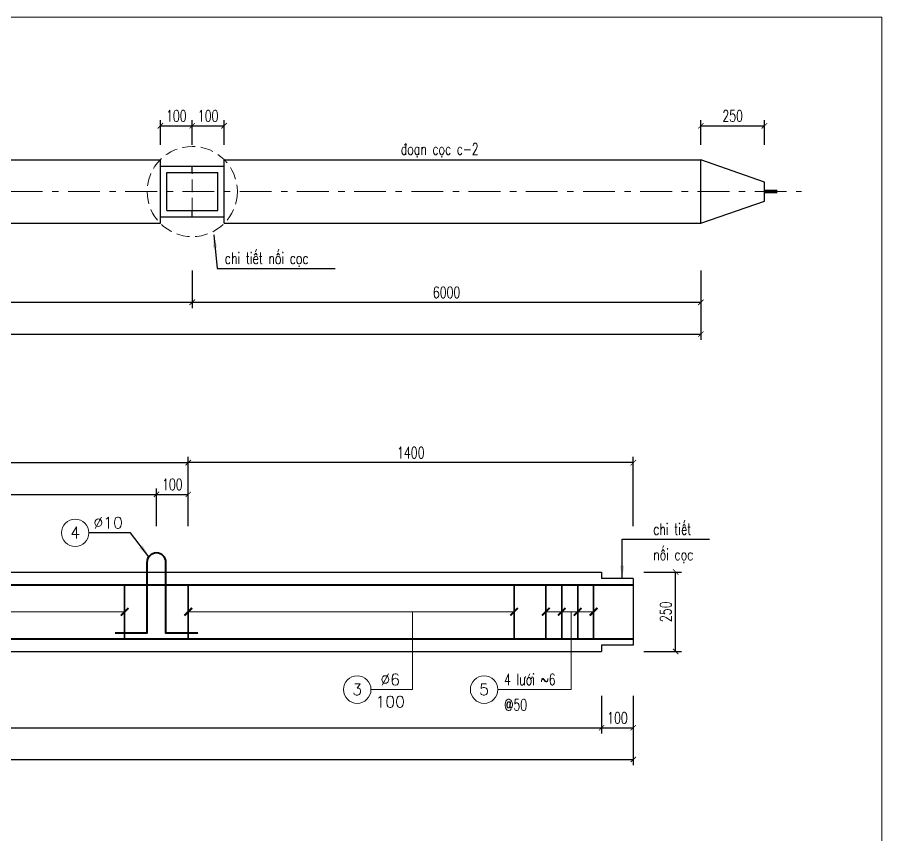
# Model space of a CAD drawing. Header units: millimetres. Extents: x 1245 to 1610, y -447 to -150.
# Drawn here: x 1474.2 to 1610.2, y -279.1 to -150.5 of the extents above; entities that cross this region are included whole.
import ezdxf
from ezdxf.enums import TextEntityAlignment as Align

# ---------------------------------------------------------------- set-up
doc = ezdxf.new("R2010")
doc.units = ezdxf.units.MM
doc.header["$MEASUREMENT"] = 0
doc.header["$PDMODE"] = 3
doc.linetypes.add('_An', pattern=[2.9, 2, -0.9])
doc.linetypes.add('_Tim', pattern=[9, 5, -1.5, 1, -1.5])
for name, color, linetype, lineweight in [('KCVN-CAT', 30, 'Continuous', 35), ('KCVN-DIM', 251, 'Continuous', 13), ('KCVN-KHUAT', 252, '_An', 20), ('KCVN-MANH', 252, 'Continuous', 15), ('KCVN-TEXT', 60, 'Continuous', 20), ('KCVN-THAY', 7, 'Continuous', 25), ('KCVN-THEP', 3, 'Continuous', 40), ('KCVN-TRUC', 251, '_Tim', 9)]:
    doc.layers.add(name, color=color, linetype=linetype, lineweight=lineweight)
doc.layers.add('KCVN-TEMP', color=87, linetype='Continuous', lineweight=9, plot=False)
doc.styles.add('KCVN-COMM', font='vnsimli.shx', dxfattribs={"width": 0.7, "height": 1.8})
doc.dimstyles.new('D20', dxfattribs={"dimtxt": 1.8, "dimasz": 0.85, "dimexe": 0.9, "dimexo": 0, "dimgap": 0.66, "dimtad": 1, "dimdec": 0, "dimlfac": 20, "dimdsep": 46, "dimtxsty": 'KCVN-COMM', "dimblk1": 'ARCHTICK', "dimblk2": 'ARCHTICK', "dimsah": 1, "dimcen": 1.8, "dimclrd": 256, "dimclre": 256, "dimclrt": 60, "dimadec": 0, "dimazin": 0, "dimtfac": 1, "dimtdec": 0, "dimtix": 1, "dimtmove": 2, "dimatfit": 3, "dimfxl": 1.25, "dimtolj": 1, "dimtzin": 0, "dimarcsym": 0})
doc.dimstyles.new('D75', dxfattribs={"dimtxt": 1.8, "dimasz": 0.85, "dimexe": 0.9, "dimexo": 0, "dimgap": 0.66, "dimtad": 1, "dimdec": 0, "dimlfac": 75, "dimdsep": 46, "dimtxsty": 'KCVN-COMM', "dimblk1": 'ARCHTICK', "dimblk2": 'ARCHTICK', "dimsah": 1, "dimcen": 1.8, "dimclrd": 256, "dimclre": 256, "dimclrt": 60, "dimadec": 0, "dimazin": 0, "dimtfac": 1, "dimtdec": 0, "dimtix": 1, "dimtmove": 2, "dimatfit": 3, "dimfxl": 1.25, "dimtolj": 1, "dimtzin": 0, "dimarcsym": 0})
doc.dimstyles.new('LE', dxfattribs={"dimtxt": 2.5, "dimasz": 2, "dimexe": 1.25, "dimexo": 0, "dimgap": 0.66, "dimtad": 1, "dimdec": 0, "dimdsep": 46, "dimtxsty": 'KCVN-COMM', "dimblk1": 'ARCHTICK', "dimblk2": 'ARCHTICK', "dimsah": 1, "dimcen": 2.5, "dimclrd": 256, "dimclre": 256, "dimclrt": 60, "dimadec": 0, "dimazin": 0, "dimtfac": 1, "dimtdec": 0, "dimtix": 1, "dimtmove": 2, "dimatfit": 3, "dimfxl": 1.25, "dimtolj": 1, "dimtzin": 0, "dimarcsym": 0})

# ---------------------------------------------------------------- blocks, each defined once
blk = doc.blocks.new('_ARCHTICK')
at = {"color": 0, "linetype": 'ByBlock', "const_width": 0.15}
blk.add_lwpolyline([(-0.5, -0.5), (0.5, 0.5)], dxfattribs=at)
blk = doc.blocks.new('*D7')
at = {"layer": 'DEFPOINTS', "color": 0, "transparency": 16777216}
for p in [(1421.73, -190.33), (1501.73, -190.33), (1501.73, -195.33)]:
    blk.add_point(p, dxfattribs=at)
at = {"layer": 'KCVN-DIM', "lineweight": -2, "transparency": 16777216}
for p, q in [((1421.73, -190.33), (1421.73, -196.23)), ((1501.73, -190.33), (1501.73, -196.23)), ((1421.73, -195.33), (1501.73, -195.33))]:
    blk.add_line(p, q, dxfattribs=at)
at = {"layer": 'KCVN-DIM', "lineweight": -2, "transparency": 16777216, "xscale": 0.85, "yscale": 0.85, "zscale": 0.85, "rotation": 180}
blk.add_blockref('_ARCHTICK', (1421.73, -195.33), dxfattribs=at)
at = {"layer": 'KCVN-DIM', "lineweight": -2, "transparency": 16777216, "xscale": 0.85, "yscale": 0.85, "zscale": 0.85}
blk.add_blockref('_ARCHTICK', (1501.73, -195.33), dxfattribs=at)
at = {"layer": 'KCVN-DIM', "color": 60, "transparency": 16777216, "insert": (1461.73, -193.77), "char_height": 1.8, "attachment_point": 5, "style": 'KCVN-COMM'}
blk.add_mtext('\\A1;6000', dxfattribs=at)
blk = doc.blocks.new('*D8')
at = {"layer": 'DEFPOINTS', "color": 0, "transparency": 16777216}
for p in [(1501.73, -190.33), (1581.73, -190.33), (1581.73, -195.33)]:
    blk.add_point(p, dxfattribs=at)
at = {"layer": 'KCVN-DIM', "lineweight": -2, "transparency": 16777216}
for p, q in [((1501.73, -190.33), (1501.73, -196.23)), ((1581.73, -190.33), (1581.73, -196.23)), ((1501.73, -195.33), (1581.73, -195.33))]:
    blk.add_line(p, q, dxfattribs=at)
at = {"layer": 'KCVN-DIM', "lineweight": -2, "transparency": 16777216, "xscale": 0.85, "yscale": 0.85, "zscale": 0.85, "rotation": 180}
blk.add_blockref('_ARCHTICK', (1501.73, -195.33), dxfattribs=at)
at = {"layer": 'KCVN-DIM', "lineweight": -2, "transparency": 16777216, "xscale": 0.85, "yscale": 0.85, "zscale": 0.85}
blk.add_blockref('_ARCHTICK', (1581.73, -195.33), dxfattribs=at)
at = {"layer": 'KCVN-DIM', "color": 60, "transparency": 16777216, "insert": (1541.73, -193.77), "char_height": 1.8, "attachment_point": 5, "style": 'KCVN-COMM'}
blk.add_mtext('\\A1;6000', dxfattribs=at)
blk = doc.blocks.new('*D9')
at = {"layer": 'DEFPOINTS', "color": 0, "transparency": 16777216}
for p in [(1261.73, -195.33), (1581.73, -195.33), (1581.73, -200.33)]:
    blk.add_point(p, dxfattribs=at)
at = {"layer": 'KCVN-DIM', "lineweight": -2, "transparency": 16777216}
for p, q in [((1261.73, -195.33), (1261.73, -201.23)), ((1581.73, -195.33), (1581.73, -201.23)), ((1261.73, -200.33), (1581.73, -200.33))]:
    blk.add_line(p, q, dxfattribs=at)
at = {"layer": 'KCVN-DIM', "lineweight": -2, "transparency": 16777216, "xscale": 0.85, "yscale": 0.85, "zscale": 0.85, "rotation": 180}
blk.add_blockref('_ARCHTICK', (1261.73, -200.33), dxfattribs=at)
at = {"layer": 'KCVN-DIM', "lineweight": -2, "transparency": 16777216, "xscale": 0.85, "yscale": 0.85, "zscale": 0.85}
blk.add_blockref('_ARCHTICK', (1581.73, -200.33), dxfattribs=at)
at = {"layer": 'KCVN-DIM', "color": 60, "transparency": 16777216, "insert": (1421.73, -198.77), "char_height": 1.8, "attachment_point": 5, "style": 'KCVN-COMM'}
blk.add_mtext('\\A1;24000', dxfattribs=at)
blk = doc.blocks.new('*D11')
at = {"layer": 'DEFPOINTS', "color": 0, "transparency": 16777216}
for p in [(1501.73, -167.55), (1496.73, -170.55), (1501.73, -170.55)]:
    blk.add_point(p, dxfattribs=at)
at = {"layer": 'KCVN-DIM', "lineweight": -2, "transparency": 16777216}
for p, q in [((1496.73, -170.55), (1496.73, -166.65)), ((1501.73, -170.55), (1501.73, -166.65)), ((1496.73, -167.55), (1501.73, -167.55))]:
    blk.add_line(p, q, dxfattribs=at)
at = {"layer": 'KCVN-DIM', "lineweight": -2, "transparency": 16777216, "xscale": 0.85, "yscale": 0.85, "zscale": 0.85, "rotation": 180}
blk.add_blockref('_ARCHTICK', (1496.73, -167.55), dxfattribs=at)
at = {"layer": 'KCVN-DIM', "lineweight": -2, "transparency": 16777216, "xscale": 0.85, "yscale": 0.85, "zscale": 0.85}
blk.add_blockref('_ARCHTICK', (1501.73, -167.55), dxfattribs=at)
at = {"layer": 'KCVN-DIM', "color": 60, "transparency": 16777216, "insert": (1499.23, -165.99), "char_height": 1.8, "attachment_point": 5, "style": 'KCVN-COMM'}
blk.add_mtext('\\A1;100', dxfattribs=at)
blk = doc.blocks.new('*D12')
at = {"layer": 'DEFPOINTS', "color": 0, "transparency": 16777216}
for p in [(1506.73, -167.55), (1501.73, -170.55), (1506.73, -170.55)]:
    blk.add_point(p, dxfattribs=at)
at = {"layer": 'KCVN-DIM', "lineweight": -2, "transparency": 16777216}
for p, q in [((1501.73, -170.55), (1501.73, -166.65)), ((1506.73, -170.55), (1506.73, -166.65)), ((1501.73, -167.55), (1506.73, -167.55))]:
    blk.add_line(p, q, dxfattribs=at)
at = {"layer": 'KCVN-DIM', "lineweight": -2, "transparency": 16777216, "xscale": 0.85, "yscale": 0.85, "zscale": 0.85, "rotation": 180}
blk.add_blockref('_ARCHTICK', (1501.73, -167.55), dxfattribs=at)
at = {"layer": 'KCVN-DIM', "lineweight": -2, "transparency": 16777216, "xscale": 0.85, "yscale": 0.85, "zscale": 0.85}
blk.add_blockref('_ARCHTICK', (1506.73, -167.55), dxfattribs=at)
at = {"layer": 'KCVN-DIM', "color": 60, "transparency": 16777216, "insert": (1504.23, -165.99), "char_height": 1.8, "attachment_point": 5, "style": 'KCVN-COMM'}
blk.add_mtext('\\A1;100', dxfattribs=at)
blk = doc.blocks.new('*D13')
at = {"layer": 'DEFPOINTS', "color": 0, "transparency": 16777216}
for p in [(1591.73, -167.55), (1581.73, -170.55), (1591.73, -170.55)]:
    blk.add_point(p, dxfattribs=at)
at = {"layer": 'KCVN-DIM', "lineweight": -2, "transparency": 16777216}
for p, q in [((1581.73, -170.55), (1581.73, -166.65)), ((1591.73, -170.55), (1591.73, -166.65)), ((1581.73, -167.55), (1591.73, -167.55))]:
    blk.add_line(p, q, dxfattribs=at)
at = {"layer": 'KCVN-DIM', "lineweight": -2, "transparency": 16777216, "xscale": 0.85, "yscale": 0.85, "zscale": 0.85, "rotation": 180}
blk.add_blockref('_ARCHTICK', (1581.73, -167.55), dxfattribs=at)
at = {"layer": 'KCVN-DIM', "lineweight": -2, "transparency": 16777216, "xscale": 0.85, "yscale": 0.85, "zscale": 0.85}
blk.add_blockref('_ARCHTICK', (1591.73, -167.55), dxfattribs=at)
at = {"layer": 'KCVN-DIM', "color": 60, "transparency": 16777216, "insert": (1586.73, -165.99), "char_height": 1.8, "attachment_point": 5, "style": 'KCVN-COMM'}
blk.add_mtext('\\A1;250', dxfattribs=at)
blk = doc.blocks.new('*D15')
at = {"layer": 'DEFPOINTS', "color": 0, "transparency": 16777216}
for p in [(1276.1, -257.27), (1566.1, -257.27), (1566.1, -262.27)]:
    blk.add_point(p, dxfattribs=at)
at = {"layer": 'KCVN-DIM', "lineweight": -2, "transparency": 16777216}
for p, q in [((1276.1, -257.27), (1276.1, -263.17)), ((1566.1, -257.27), (1566.1, -263.17)), ((1276.1, -262.27), (1566.1, -262.27))]:
    blk.add_line(p, q, dxfattribs=at)
at = {"layer": 'KCVN-DIM', "lineweight": -2, "transparency": 16777216, "xscale": 0.85, "yscale": 0.85, "zscale": 0.85, "rotation": 180}
blk.add_blockref('_ARCHTICK', (1276.1, -262.27), dxfattribs=at)
at = {"layer": 'KCVN-DIM', "lineweight": -2, "transparency": 16777216, "xscale": 0.85, "yscale": 0.85, "zscale": 0.85}
blk.add_blockref('_ARCHTICK', (1566.1, -262.27), dxfattribs=at)
at = {"layer": 'KCVN-DIM', "color": 60, "transparency": 16777216, "insert": (1421.1, -260.71), "char_height": 1.8, "attachment_point": 5, "style": 'KCVN-COMM'}
blk.add_mtext('\\A1;5800', dxfattribs=at)
blk = doc.blocks.new('*D16')
at = {"layer": 'DEFPOINTS', "color": 0, "transparency": 16777216}
for p in [(1566.1, -257.27), (1571.1, -257.27), (1571.1, -262.27)]:
    blk.add_point(p, dxfattribs=at)
at = {"layer": 'KCVN-DIM', "lineweight": -2, "transparency": 16777216}
for p, q in [((1566.1, -257.27), (1566.1, -263.17)), ((1571.1, -257.27), (1571.1, -263.17)), ((1566.1, -262.27), (1571.1, -262.27))]:
    blk.add_line(p, q, dxfattribs=at)
at = {"layer": 'KCVN-DIM', "lineweight": -2, "transparency": 16777216, "xscale": 0.85, "yscale": 0.85, "zscale": 0.85, "rotation": 180}
blk.add_blockref('_ARCHTICK', (1566.1, -262.27), dxfattribs=at)
at = {"layer": 'KCVN-DIM', "lineweight": -2, "transparency": 16777216, "xscale": 0.85, "yscale": 0.85, "zscale": 0.85}
blk.add_blockref('_ARCHTICK', (1571.1, -262.27), dxfattribs=at)
at = {"layer": 'KCVN-DIM', "color": 60, "transparency": 16777216, "insert": (1568.6, -260.71), "char_height": 1.8, "attachment_point": 5, "style": 'KCVN-COMM'}
blk.add_mtext('\\A1;100', dxfattribs=at)
blk = doc.blocks.new('*D17')
at = {"layer": 'DEFPOINTS', "color": 0, "transparency": 16777216}
for p in [(1271.1, -257.27), (1571.1, -257.27), (1571.1, -267.26)]:
    blk.add_point(p, dxfattribs=at)
at = {"layer": 'KCVN-DIM', "lineweight": -2, "transparency": 16777216}
for p, q in [((1271.1, -257.27), (1271.1, -268.16)), ((1571.1, -257.27), (1571.1, -268.16)), ((1271.1, -267.26), (1571.1, -267.26))]:
    blk.add_line(p, q, dxfattribs=at)
at = {"layer": 'KCVN-DIM', "lineweight": -2, "transparency": 16777216, "xscale": 0.85, "yscale": 0.85, "zscale": 0.85, "rotation": 180}
blk.add_blockref('_ARCHTICK', (1271.1, -267.26), dxfattribs=at)
at = {"layer": 'KCVN-DIM', "lineweight": -2, "transparency": 16777216, "xscale": 0.85, "yscale": 0.85, "zscale": 0.85}
blk.add_blockref('_ARCHTICK', (1571.1, -267.26), dxfattribs=at)
at = {"layer": 'KCVN-DIM', "color": 60, "transparency": 16777216, "insert": (1421.1, -265.7), "char_height": 1.8, "attachment_point": 5, "style": 'KCVN-COMM'}
blk.add_mtext('\\A1;6000', dxfattribs=at)
blk = doc.blocks.new('*D18')
at = {"layer": 'DEFPOINTS', "color": 0, "transparency": 16777216}
for p in [(1496.1, -225.55), (1346.1, -230.55), (1496.1, -230.55)]:
    blk.add_point(p, dxfattribs=at)
at = {"layer": 'KCVN-DIM', "lineweight": -2, "transparency": 16777216}
for p, q in [((1346.1, -230.55), (1346.1, -224.65)), ((1346.1, -225.55), (1496.1, -225.55)), ((1496.1, -230.55), (1496.1, -224.65))]:
    blk.add_line(p, q, dxfattribs=at)
at = {"layer": 'KCVN-DIM', "lineweight": -2, "transparency": 16777216, "xscale": 0.85, "yscale": 0.85, "zscale": 0.85, "rotation": 180}
blk.add_blockref('_ARCHTICK', (1346.1, -225.55), dxfattribs=at)
at = {"layer": 'KCVN-DIM', "lineweight": -2, "transparency": 16777216, "xscale": 0.85, "yscale": 0.85, "zscale": 0.85}
blk.add_blockref('_ARCHTICK', (1496.1, -225.55), dxfattribs=at)
at = {"layer": 'KCVN-DIM', "color": 60, "transparency": 16777216, "insert": (1421.1, -223.99), "char_height": 1.8, "attachment_point": 5, "style": 'KCVN-COMM'}
blk.add_mtext('\\A1;3000', dxfattribs=at)
blk = doc.blocks.new('*D20')
at = {"layer": 'DEFPOINTS', "color": 0, "transparency": 16777216}
for p in [(1501.1, -220.55), (1501.1, -230.55), (1571.1, -230.55)]:
    blk.add_point(p, dxfattribs=at)
at = {"layer": 'KCVN-DIM', "lineweight": -2, "transparency": 16777216}
for p, q in [((1501.1, -230.55), (1501.1, -219.65)), ((1571.1, -230.55), (1571.1, -219.65)), ((1571.1, -220.55), (1501.1, -220.55))]:
    blk.add_line(p, q, dxfattribs=at)
at = {"layer": 'KCVN-DIM', "lineweight": -2, "transparency": 16777216, "xscale": 0.85, "yscale": 0.85, "zscale": 0.85, "rotation": 180}
blk.add_blockref('_ARCHTICK', (1501.1, -220.55), dxfattribs=at)
at = {"layer": 'KCVN-DIM', "lineweight": -2, "transparency": 16777216, "xscale": 0.85, "yscale": 0.85, "zscale": 0.85}
blk.add_blockref('_ARCHTICK', (1571.1, -220.55), dxfattribs=at)
at = {"layer": 'KCVN-DIM', "color": 60, "transparency": 16777216, "insert": (1536.1, -218.99), "char_height": 1.8, "attachment_point": 5, "style": 'KCVN-COMM'}
blk.add_mtext('\\A1;1400', dxfattribs=at)
blk = doc.blocks.new('*D21')
at = {"layer": 'DEFPOINTS', "color": 0, "transparency": 16777216}
for p in [(1501.1, -220.55), (1341.1, -230.55), (1501.1, -230.55)]:
    blk.add_point(p, dxfattribs=at)
at = {"layer": 'KCVN-DIM', "lineweight": -2, "transparency": 16777216}
for p, q in [((1341.1, -230.55), (1341.1, -219.65)), ((1501.1, -230.55), (1501.1, -219.65)), ((1341.1, -220.55), (1501.1, -220.55))]:
    blk.add_line(p, q, dxfattribs=at)
at = {"layer": 'KCVN-DIM', "lineweight": -2, "transparency": 16777216, "xscale": 0.85, "yscale": 0.85, "zscale": 0.85, "rotation": 180}
blk.add_blockref('_ARCHTICK', (1341.1, -220.55), dxfattribs=at)
at = {"layer": 'KCVN-DIM', "lineweight": -2, "transparency": 16777216, "xscale": 0.85, "yscale": 0.85, "zscale": 0.85}
blk.add_blockref('_ARCHTICK', (1501.1, -220.55), dxfattribs=at)
at = {"layer": 'KCVN-DIM', "color": 60, "transparency": 16777216, "insert": (1421.1, -218.99), "char_height": 1.8, "attachment_point": 5, "style": 'KCVN-COMM'}
blk.add_mtext('\\A1;3200', dxfattribs=at)
blk = doc.blocks.new('*D23')
at = {"layer": 'DEFPOINTS', "color": 0, "transparency": 16777216}
for p in [(1572.76, -237.77), (1577.76, -237.77), (1572.76, -250.27)]:
    blk.add_point(p, dxfattribs=at)
at = {"layer": 'KCVN-DIM', "lineweight": -2, "transparency": 16777216}
for p, q in [((1572.76, -237.77), (1578.66, -237.77)), ((1577.76, -250.27), (1577.76, -237.77)), ((1572.76, -250.27), (1578.66, -250.27))]:
    blk.add_line(p, q, dxfattribs=at)
at = {"layer": 'KCVN-DIM', "lineweight": -2, "transparency": 16777216, "xscale": 0.85, "yscale": 0.85, "zscale": 0.85}
for p, rotation in [((1577.76, -237.77), 90), ((1577.76, -250.27), 270)]:
    blk.add_blockref('_ARCHTICK', p, dxfattribs=dict(at, rotation=rotation))
at = {"layer": 'KCVN-DIM', "color": 60, "transparency": 16777216, "insert": (1576.2, -244.02), "char_height": 1.8, "attachment_point": 5, "rotation": 90, "style": 'KCVN-COMM'}
blk.add_mtext('\\A1;250', dxfattribs=at)
blk = doc.blocks.new('*D90')
at = {"layer": 'DEFPOINTS', "color": 0, "transparency": 16777216}
for p in [(1501.1, -225.55), (1496.1, -230.55), (1501.1, -230.55)]:
    blk.add_point(p, dxfattribs=at)
at = {"layer": 'KCVN-DIM', "lineweight": -2, "transparency": 16777216}
for p, q in [((1496.1, -230.55), (1496.1, -224.65)), ((1496.1, -225.55), (1501.1, -225.55)), ((1501.1, -230.55), (1501.1, -224.65))]:
    blk.add_line(p, q, dxfattribs=at)
at = {"layer": 'KCVN-DIM', "lineweight": -2, "transparency": 16777216, "xscale": 0.85, "yscale": 0.85, "zscale": 0.85, "rotation": 180}
blk.add_blockref('_ARCHTICK', (1496.1, -225.55), dxfattribs=at)
at = {"layer": 'KCVN-DIM', "lineweight": -2, "transparency": 16777216, "xscale": 0.85, "yscale": 0.85, "zscale": 0.85}
blk.add_blockref('_ARCHTICK', (1501.1, -225.55), dxfattribs=at)
at = {"layer": 'KCVN-DIM', "color": 60, "transparency": 16777216, "insert": (1498.6, -223.99), "char_height": 1.8, "attachment_point": 5, "style": 'KCVN-COMM'}
blk.add_mtext('\\A1;100', dxfattribs=at)

msp = doc.modelspace()

# ---------------------------------------------------------------- linework, layer by layer
at = {"layer": 'KCVN-CAT'}
for p, q in [((1491.099, -239.768), (1491.099, -248.268)), ((1501.099, -239.768), (1501.099, -248.268)), ((1552.349, -239.768), (1552.349, -248.268)), ((1557.349, -239.768), (1557.349, -248.268)), ((1559.849, -239.768), (1559.849, -248.268)), ((1562.349, -239.768), (1562.349, -248.268)), ((1564.849, -239.768), (1564.849, -248.268))]:
    msp.add_line(p, q, dxfattribs=at)
at = {"layer": 'KCVN-KHUAT'}
msp.add_line((1501.729, -180.9), (1501.729, -174.9), dxfattribs=at)
msp.add_circle((1501.729, -177.9), 7.095, dxfattribs=at)
at = {"layer": 'KCVN-MANH'}
for p, q in [((1351.099, -244.018), (1491.099, -244.018)), ((1501.099, -244.018), (1552.349, -244.018)), ((1557.349, -244.018), (1564.849, -244.018))]:
    msp.add_line(p, q, dxfattribs=at)
at = {"layer": 'KCVN-MANH', "const_width": 0.3}
for points in [[(1490.499, -244.618), (1491.699, -243.418)], [(1500.499, -244.618), (1501.699, -243.418)], [(1551.749, -244.618), (1552.949, -243.418)], [(1556.749, -244.618), (1557.949, -243.418)], [(1559.249, -244.618), (1560.449, -243.418)], [(1561.749, -244.618), (1562.949, -243.418)], [(1564.249, -244.618), (1565.449, -243.418)]]:
    msp.add_lwpolyline(points, dxfattribs=at)
at = {"layer": 'KCVN-MANH'}
for points in [[(1536.346, -244.018), (1536.346, -256.268), (1529.836, -256.268)], [(1561.343, -244.018), (1561.343, -256.268), (1549.79, -256.268)]]:
    msp.add_lwpolyline(points, dxfattribs=at)
for centre in [(1483.314, -231.601), (1527.676, -256.268), (1547.63, -256.268)]:
    msp.add_circle(centre, 2.16, dxfattribs=at)
at = {"layer": 'KCVN-TEMP'}
msp.add_lwpolyline([(1244.576, -447.482), (1610.168, -447.482), (1610.168, -150.482), (1244.576, -150.482)], close=True, dxfattribs=at)
at = {"layer": 'KCVN-THAY'}
for p, q in [((1426.729, -172.9), (1496.729, -172.9)), ((1496.729, -182.9), (1496.729, -172.9)), ((1496.729, -173.9), (1506.729, -173.9)), ((1501.729, -174.9), (1501.729, -173.9)), ((1506.729, -172.9), (1581.729, -172.9)), ((1506.729, -182.9), (1506.729, -172.9)), ((1581.729, -182.9), (1581.729, -172.9)), ((1591.729, -176.4), (1581.729, -172.9)), ((1497.729, -174.9), (1505.729, -174.9)), ((1497.729, -180.9), (1497.729, -174.9)), ((1505.729, -180.9), (1505.729, -174.9)), ((1591.729, -179.4), (1591.729, -176.4)), ((1581.729, -182.9), (1591.729, -179.4)), ((1496.729, -181.9), (1506.729, -181.9)), ((1497.729, -180.9), (1505.729, -180.9)), ((1501.729, -181.9), (1501.729, -180.9)), ((1426.729, -182.9), (1496.729, -182.9)), ((1506.729, -182.9), (1581.729, -182.9)), ((1276.099, -237.768), (1566.099, -237.768)), ((1566.099, -237.768), (1566.099, -238.768)), ((1571.099, -238.768), (1566.099, -238.768)), ((1571.099, -238.768), (1571.099, -249.268)), ((1566.099, -249.268), (1566.099, -250.268)), ((1571.099, -249.268), (1566.099, -249.268)), ((1276.099, -250.268), (1566.099, -250.268))]:
    msp.add_line(p, q, dxfattribs=at)
at = {"layer": 'KCVN-THEP'}
for p, q in [((1271.099, -239.768), (1571.099, -239.768)), ((1271.099, -248.268), (1571.099, -248.268))]:
    msp.add_line(p, q, dxfattribs=at)
at = {"layer": 'KCVN-THEP', "const_width": 0.6}
msp.add_lwpolyline([(1591.729, -177.9), (1593.729, -177.9)], dxfattribs=at)
at = {"layer": 'KCVN-THEP'}
msp.add_lwpolyline([(1502.599, -247.368), (1497.599, -247.368), (1497.599, -236.268, 1), (1494.599, -236.268), (1494.599, -247.368), (1489.599, -247.368)], format="xyb", dxfattribs=at)
at = {"layer": 'KCVN-TRUC'}
msp.add_line((1257.202, -177.9), (1597.577, -177.9), dxfattribs=at)

# ---------------------------------------------------------------- texts
at = {"layer": 'KCVN-TEXT', "style": 'KCVN-COMM', "width": 0.7}
for s, p in [('®o¹n cäc c-2', (1534.522, -172.1)), ('chi tiÕt nèi cäc', (1506.849, -189.298)), ('chi tiÕt', (1574.23, -231.92)), ('nèi cäc', (1574.23, -235.92)), ('4 l\xadíi ~6', (1550.779, -255.568)), ('@50', (1550.779, -259.568))]:
    msp.add_text(s, height=1.8, dxfattribs=at).set_placement(p)
at = {"layer": 'KCVN-TEXT', "style": 'KCVN-COMM'}
for s, p in [('`10', (1488.501, -230.01)), ('4', (1483.314, -231.575)), ('%%C6', (1532.863, -254.676)), ('3', (1527.676, -256.241)), ('5', (1547.63, -256.241)), ('100', (1532.863, -258.176))]:
    msp.add_text(s, height=1.8, dxfattribs=at).set_placement(p, align=Align.MIDDLE)

# ---------------------------------------------------------------- dimensions: what is measured, and where the dimension line sits
at = {"layer": 'KCVN-DIM'}
for base, p1, p2, dimstyle, picture, middle in [((1501.729, -167.551), (1496.729, -170.551), (1501.729, -170.551), 'D20', '*D11', (1499.229, -165.991)), ((1506.729, -167.551), (1501.729, -170.551), (1506.729, -170.551), 'D20', '*D12', (1504.229, -165.991)), ((1501.729, -195.335), (1421.729, -190.335), (1501.729, -190.335), 'D75', '*D7', (1461.729, -193.775)), ((1581.729, -195.335), (1501.729, -190.335), (1581.729, -190.335), 'D75', '*D8', (1541.729, -193.775)), ((1581.729, -200.334), (1261.729, -195.335), (1581.729, -195.335), 'D75', '*D9', (1421.729, -198.774)), ((1501.099, -220.549), (1341.099, -230.548), (1501.099, -230.548), 'D20', '*D21', (1421.099, -218.989)), ((1496.099, -225.548), (1346.099, -230.548), (1496.099, -230.548), 'D20', '*D18', (1421.099, -223.988)), ((1501.099, -225.548), (1496.099, -230.548), (1501.099, -230.548), 'D20', '*D90', (1498.599, -223.988)), ((1571.099, -267.265), (1271.099, -257.268), (1571.099, -257.268), 'D20', '*D17', (1421.099, -265.705)), ((1566.099, -262.268), (1276.099, -257.268), (1566.099, -257.268), 'D20', '*D15', (1421.099, -260.708)), ((1571.099, -262.268), (1566.099, -257.268), (1571.099, -257.268), 'D20', '*D16', (1568.599, -260.708))]:
    dim = msp.add_linear_dim(base=base, p1=p1, p2=p2, dimstyle=dimstyle, dxfattribs=at)
    dim.commit()
    dim.dimension.update_dxf_attribs({"geometry": picture, "text_midpoint": middle})
dim = msp.add_linear_dim(base=(1591.729, -167.551), p1=(1581.729, -170.551), p2=(1591.729, -170.551), text='250', dimstyle='D20', dxfattribs=at)
dim.commit()
dim.dimension.update_dxf_attribs({"geometry": '*D13', "text_midpoint": (1586.729, -165.991)})
for base, p1, p2, angle, picture, middle in [((1501.099, -220.549), (1571.099, -230.548), (1501.099, -230.548), 180, '*D20', (1536.099, -218.989)), ((1577.76, -237.768), (1572.76, -250.268), (1572.76, -237.768), 90, '*D23', (1576.2, -244.018))]:
    dim = msp.add_linear_dim(base=base, p1=p1, p2=p2, angle=angle, dimstyle='D20', dxfattribs=at)
    dim.commit()
    dim.dimension.update_dxf_attribs({"geometry": picture, "text_midpoint": middle})

# ---------------------------------------------------------------- leaders
at = {"layer": 'KCVN-MANH'}
for points in [[(1505.122, -184.738), (1505.644, -189.998), (1524.203, -189.998)], [(1494.887, -235.385), (1492.016, -231.601), (1485.474, -231.601)], [(1569.349, -238.768), (1569.349, -232.62), (1583.084, -232.62)]]:
    msp.add_leader(points, dimstyle='LE', override={"dimgap": 0.66, "dimtad": 0}, dxfattribs=at)

doc.saveas('drawing.dxf')
